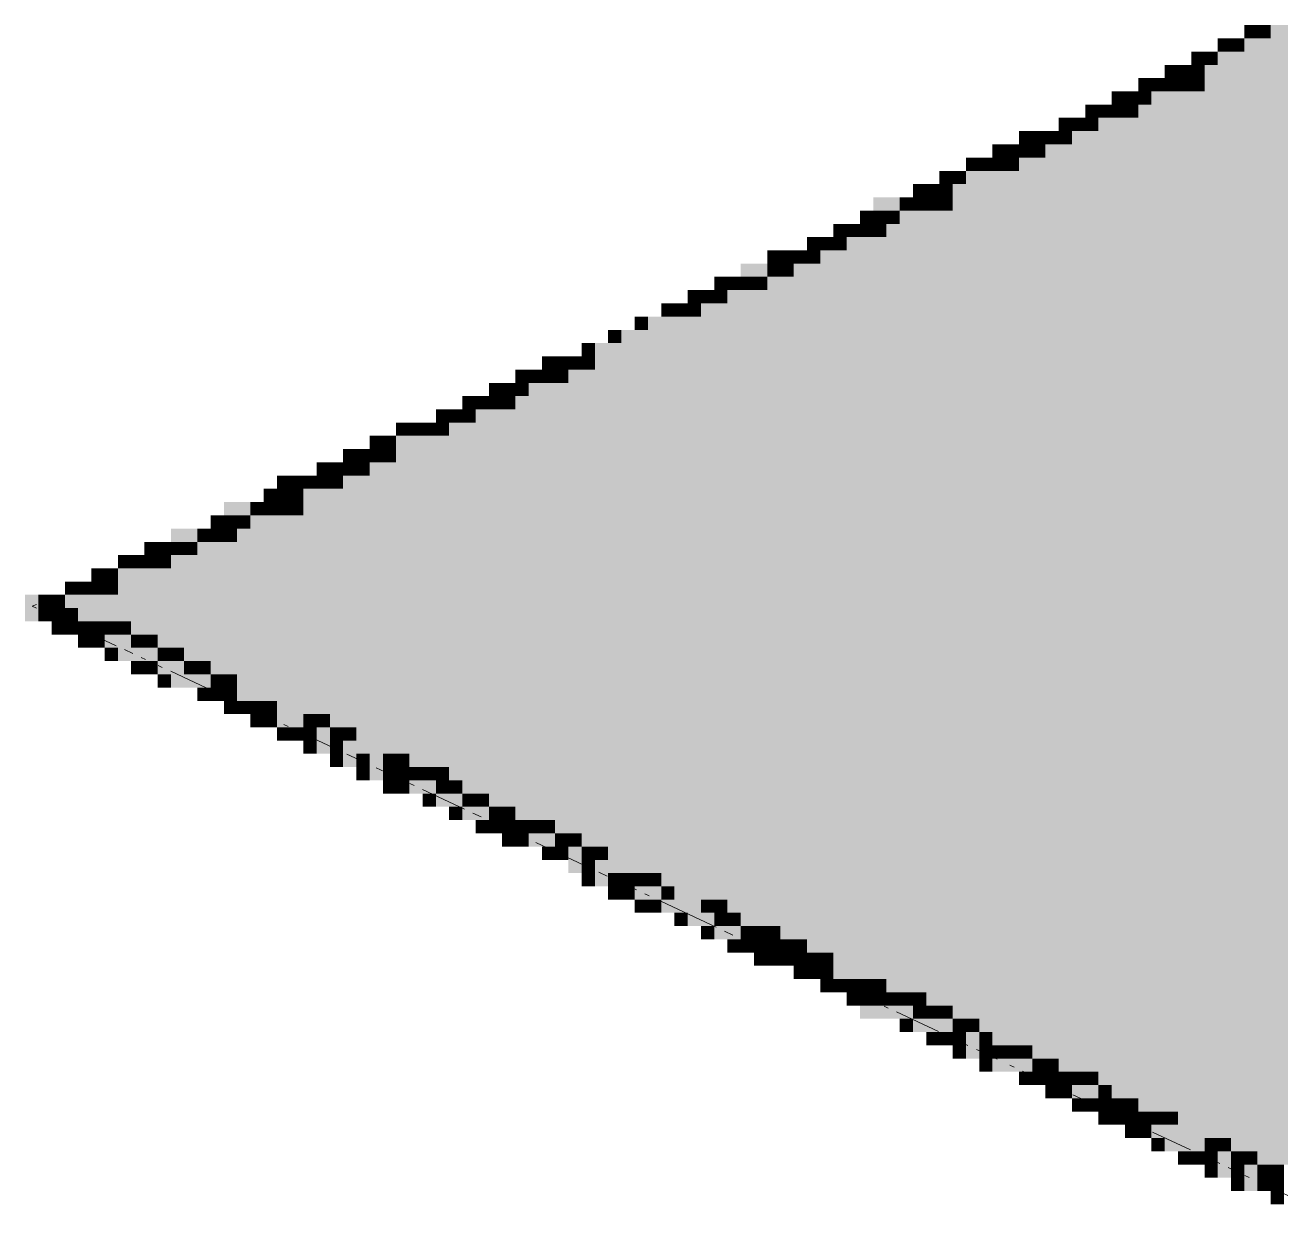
# Paper-space layout '03 3D Building and Roof' of a CAD drawing. Header units: millimetres. Extents: x 5 to 415, y 5 to 292.
# Drawn here: x 84.02 to 99.81, y 195.44 to 210.33 of the extents above; entities that cross this region are included whole.
import ezdxf

# ---------------------------------------------------------------- set-up
doc = ezdxf.new("R2010")
doc.units = ezdxf.units.MM
doc.layers.add('EXISTING', color=7, linetype='Continuous')
doc.layers.add('IMAGES', color=7, linetype='Continuous')

# ---------------------------------------------------------------- blocks, each defined once
blk = doc.blocks.new('SHEET_03')
at = {"layer": 'EXISTING', "color": 250, "lineweight": 9}
for p, q in [((84.159, 203.047), (84.106, 203.022)), ((84.106, 203.022), (84.159, 202.998)), ((84.265, 202.948), (84.317, 202.923)), ((84.476, 202.849), (85.162, 202.527)), ((85.267, 202.477), (85.373, 202.428)), ((85.478, 202.378), (85.531, 202.354)), ((85.689, 202.279), (85.742, 202.254)), ((85.848, 202.205), (86.375, 201.957)), ((86.481, 201.908), (86.745, 201.784)), ((86.85, 201.734), (86.956, 201.685)), ((87.061, 201.635), (87.114, 201.61)), ((87.272, 201.536), (87.325, 201.511)), ((87.431, 201.462), (87.958, 201.214)), ((88.064, 201.164), (88.328, 201.041)), ((88.433, 200.991), (88.539, 200.942)), ((88.644, 200.892), (88.697, 200.867)), ((88.855, 200.793), (88.908, 200.768)), ((89.014, 200.719), (89.541, 200.471)), ((89.647, 200.421), (89.752, 200.372)), ((89.858, 200.322), (89.911, 200.297)), ((90.016, 200.248), (90.122, 200.198)), ((90.227, 200.149), (90.28, 200.124)), ((90.438, 200.05), (91.124, 199.728)), ((91.23, 199.678), (91.335, 199.629)), ((91.441, 199.579), (91.494, 199.554)), ((91.599, 199.505), (91.705, 199.455)), ((91.81, 199.406), (91.863, 199.381)), ((92.021, 199.307), (92.707, 198.985)), ((92.813, 198.935), (92.918, 198.885)), ((93.024, 198.836), (93.076, 198.811)), ((93.182, 198.762), (93.288, 198.712)), ((93.393, 198.663), (93.446, 198.638)), ((93.604, 198.563), (93.921, 198.415)), ((94.026, 198.365), (94.29, 198.241)), ((94.396, 198.192), (94.501, 198.142)), ((94.607, 198.093), (94.659, 198.068)), ((94.818, 197.994), (94.871, 197.969)), ((94.976, 197.919), (95.504, 197.672)), ((95.609, 197.622), (95.873, 197.498)), ((95.979, 197.449), (96.084, 197.399)), ((96.19, 197.35), (96.242, 197.325)), ((96.401, 197.251), (96.454, 197.226)), ((96.559, 197.176), (97.087, 196.928)), ((97.192, 196.879), (97.456, 196.755)), ((97.562, 196.706), (97.667, 196.656)), ((97.773, 196.606), (97.825, 196.582)), ((97.984, 196.507), (98.036, 196.483)), ((98.195, 196.408), (98.67, 196.185)), ((98.775, 196.136), (98.881, 196.086)), ((98.986, 196.037), (99.039, 196.012)), ((99.145, 195.962), (99.25, 195.913)), ((99.356, 195.863), (99.408, 195.839)), ((99.567, 195.764), (100.253, 195.442))]:
    blk.add_line(p, q, dxfattribs=at)
at = {"layer": 'IMAGES', "color": 7}
for points in [[(99.348, 210.167), (99.514, 210.167), (99.348, 210.333), (99.514, 210.333)], [(99.514, 210.167), (99.681, 210.167), (99.514, 210.333), (99.681, 210.333)], [(99.681, 210.167), (100.014, 210.167), (99.681, 210.333), (100.014, 210.333)], [(99.014, 210), (99.181, 210), (99.014, 210.167), (99.181, 210.167)], [(99.181, 210), (99.348, 210), (99.181, 210.167), (99.348, 210.167)], [(99.348, 210), (99.681, 210), (99.348, 210.167), (99.681, 210.167)], [(99.681, 210), (125.176, 210), (99.681, 210.167), (125.176, 210.167)], [(98.681, 209.833), (98.848, 209.833), (98.681, 210), (98.848, 210)], [(98.848, 209.833), (99.014, 209.833), (98.848, 210), (99.014, 210)], [(99.014, 209.833), (99.348, 209.833), (99.014, 210), (99.348, 210)], [(99.348, 209.833), (125.509, 209.833), (99.348, 210), (125.509, 210)], [(98.348, 209.667), (98.514, 209.667), (98.348, 209.833), (98.514, 209.833)], [(98.514, 209.667), (98.681, 209.667), (98.514, 209.833), (98.681, 209.833)], [(98.681, 209.667), (98.848, 209.667), (98.681, 209.833), (98.848, 209.833)], [(98.848, 209.667), (125.843, 209.667), (98.848, 209.833), (125.843, 209.833)], [(98.014, 209.5), (98.181, 209.5), (98.014, 209.667), (98.181, 209.667)], [(98.181, 209.5), (98.348, 209.5), (98.181, 209.667), (98.348, 209.667)], [(98.348, 209.5), (98.514, 209.5), (98.348, 209.667), (98.514, 209.667)], [(98.514, 209.5), (98.681, 209.5), (98.514, 209.667), (98.681, 209.667)], [(98.681, 209.5), (98.848, 209.5), (98.681, 209.667), (98.848, 209.667)], [(98.848, 209.5), (126.176, 209.5), (98.848, 209.667), (126.176, 209.667)], [(97.681, 209.333), (97.848, 209.333), (97.681, 209.5), (97.848, 209.5)], [(97.848, 209.333), (98.014, 209.333), (97.848, 209.5), (98.014, 209.5)], [(98.014, 209.333), (98.181, 209.333), (98.014, 209.5), (98.181, 209.5)], [(98.181, 209.333), (126.509, 209.333), (98.181, 209.5), (126.509, 209.5)], [(97.348, 209.167), (97.515, 209.167), (97.348, 209.333), (97.515, 209.333)], [(97.515, 209.167), (97.681, 209.167), (97.515, 209.333), (97.681, 209.333)], [(97.681, 209.167), (97.848, 209.167), (97.681, 209.333), (97.848, 209.333)], [(97.848, 209.167), (98.014, 209.167), (97.848, 209.333), (98.014, 209.333)], [(98.014, 209.167), (126.842, 209.167), (98.014, 209.333), (126.842, 209.333)], [(97.015, 209), (97.181, 209), (97.015, 209.167), (97.181, 209.167)], [(97.181, 209), (97.348, 209), (97.181, 209.167), (97.348, 209.167)], [(97.348, 209), (97.515, 209), (97.348, 209.167), (97.515, 209.167)], [(97.515, 209), (127.176, 209), (97.515, 209.167), (127.176, 209.167)], [(96.515, 208.833), (96.681, 208.833), (96.515, 209), (96.681, 209)], [(96.681, 208.833), (96.848, 208.833), (96.681, 209), (96.848, 209)], [(96.848, 208.833), (97.015, 208.833), (96.848, 209), (97.015, 209)], [(97.015, 208.833), (97.181, 208.833), (97.015, 209), (97.181, 209)], [(97.181, 208.833), (127.676, 208.833), (97.181, 209), (127.676, 209)], [(96.181, 208.667), (96.348, 208.667), (96.181, 208.833), (96.348, 208.833)], [(96.348, 208.667), (96.515, 208.667), (96.348, 208.833), (96.515, 208.833)], [(96.515, 208.667), (96.681, 208.667), (96.515, 208.833), (96.681, 208.833)], [(96.681, 208.667), (96.848, 208.667), (96.681, 208.833), (96.848, 208.833)], [(96.848, 208.667), (128.009, 208.667), (96.848, 208.833), (128.009, 208.833)], [(95.848, 208.5), (96.015, 208.5), (95.848, 208.667), (96.015, 208.667)], [(96.015, 208.5), (96.181, 208.5), (96.015, 208.667), (96.181, 208.667)], [(96.181, 208.5), (96.348, 208.5), (96.181, 208.667), (96.348, 208.667)], [(96.348, 208.5), (96.515, 208.5), (96.348, 208.667), (96.515, 208.667)], [(96.515, 208.5), (128.342, 208.5), (96.515, 208.667), (128.342, 208.667)], [(95.515, 208.333), (95.682, 208.333), (95.515, 208.5), (95.682, 208.5)], [(95.682, 208.333), (95.848, 208.333), (95.682, 208.5), (95.848, 208.5)], [(95.848, 208.333), (96.181, 208.333), (95.848, 208.5), (96.181, 208.5)], [(96.181, 208.333), (128.675, 208.333), (96.181, 208.5), (128.675, 208.5)], [(95.182, 208.167), (95.348, 208.167), (95.182, 208.333), (95.348, 208.333)], [(95.348, 208.167), (95.515, 208.167), (95.348, 208.333), (95.515, 208.333)], [(95.515, 208.167), (95.682, 208.167), (95.515, 208.333), (95.682, 208.333)], [(95.682, 208.167), (129.009, 208.167), (95.682, 208.333), (129.009, 208.333)], [(94.682, 208), (95.015, 208), (94.682, 208.167), (95.015, 208.167)], [(95.015, 208), (95.182, 208), (95.015, 208.167), (95.182, 208.167)], [(95.182, 208), (95.348, 208), (95.182, 208.167), (95.348, 208.167)], [(95.348, 208), (95.515, 208), (95.348, 208.167), (95.515, 208.167)], [(95.515, 208), (95.682, 208), (95.515, 208.167), (95.682, 208.167)], [(95.682, 208), (129.342, 208), (95.682, 208.167), (129.342, 208.167)], [(94.515, 207.833), (94.682, 207.833), (94.515, 208), (94.682, 208)], [(94.682, 207.833), (94.848, 207.833), (94.682, 208), (94.848, 208)], [(94.848, 207.833), (95.015, 207.833), (94.848, 208), (95.015, 208)], [(95.015, 207.833), (129.675, 207.833), (95.015, 208), (129.675, 208)], [(94.182, 207.667), (94.348, 207.667), (94.182, 207.833), (94.348, 207.833)], [(94.348, 207.667), (94.515, 207.667), (94.348, 207.833), (94.515, 207.833)], [(94.515, 207.667), (94.682, 207.667), (94.515, 207.833), (94.682, 207.833)], [(94.682, 207.667), (94.848, 207.667), (94.682, 207.833), (94.848, 207.833)], [(94.848, 207.667), (130.342, 207.667), (94.848, 207.833), (130.342, 207.833)], [(93.849, 207.5), (94.015, 207.5), (93.849, 207.667), (94.015, 207.667)], [(94.015, 207.5), (94.182, 207.5), (94.015, 207.667), (94.182, 207.667)], [(94.182, 207.5), (94.348, 207.5), (94.182, 207.667), (94.348, 207.667)], [(94.348, 207.5), (130.508, 207.5), (94.348, 207.667), (130.508, 207.667)], [(93.349, 207.333), (93.515, 207.333), (93.349, 207.5), (93.515, 207.5)], [(93.515, 207.333), (93.682, 207.333), (93.515, 207.5), (93.682, 207.5)], [(93.682, 207.333), (93.849, 207.333), (93.682, 207.5), (93.849, 207.5)], [(93.849, 207.333), (94.015, 207.333), (93.849, 207.5), (94.015, 207.5)], [(94.015, 207.333), (130.842, 207.333), (94.015, 207.5), (130.842, 207.5)], [(93.015, 207.167), (93.349, 207.167), (93.015, 207.333), (93.349, 207.333)], [(93.349, 207.167), (93.515, 207.167), (93.349, 207.333), (93.515, 207.333)], [(93.515, 207.167), (93.682, 207.167), (93.515, 207.333), (93.682, 207.333)], [(93.682, 207.167), (131.175, 207.167), (93.682, 207.333), (131.175, 207.333)], [(92.682, 207), (92.849, 207), (92.682, 207.167), (92.849, 207.167)], [(92.849, 207), (93.015, 207), (92.849, 207.167), (93.015, 207.167)], [(93.015, 207), (93.182, 207), (93.015, 207.167), (93.182, 207.167)], [(93.182, 207), (93.349, 207), (93.182, 207.167), (93.349, 207.167)], [(93.349, 207), (131.508, 207), (93.349, 207.167), (131.508, 207.167)], [(92.349, 206.833), (92.515, 206.833), (92.349, 207), (92.515, 207)], [(92.515, 206.833), (92.682, 206.833), (92.515, 207), (92.682, 207)], [(92.682, 206.833), (92.849, 206.833), (92.682, 207), (92.849, 207)], [(92.849, 206.833), (131.841, 206.833), (92.849, 207), (131.841, 207)], [(92.016, 206.667), (92.182, 206.667), (92.016, 206.833), (92.182, 206.833)], [(92.182, 206.667), (92.349, 206.667), (92.182, 206.833), (92.349, 206.833)], [(92.349, 206.667), (92.515, 206.667), (92.349, 206.833), (92.515, 206.833)], [(92.515, 206.667), (132.341, 206.667), (92.515, 206.833), (132.341, 206.833)], [(91.682, 206.5), (91.849, 206.5), (91.682, 206.667), (91.849, 206.667)], [(91.849, 206.5), (92.349, 206.5), (91.849, 206.667), (92.349, 206.667)], [(92.349, 206.5), (132.508, 206.5), (92.349, 206.667), (132.508, 206.667)], [(91.349, 206.333), (91.516, 206.333), (91.349, 206.5), (91.516, 206.5)], [(91.516, 206.333), (91.849, 206.333), (91.516, 206.5), (91.849, 206.5)], [(91.849, 206.333), (132.841, 206.333), (91.849, 206.5), (132.841, 206.5)], [(91.016, 206.167), (91.182, 206.167), (91.016, 206.333), (91.182, 206.333)], [(91.182, 206.167), (91.516, 206.167), (91.182, 206.333), (91.516, 206.333)], [(91.516, 206.167), (133.341, 206.167), (91.516, 206.333), (133.341, 206.333)], [(90.516, 206), (90.682, 206), (90.516, 206.167), (90.682, 206.167)], [(90.682, 206), (90.849, 206), (90.682, 206.167), (90.849, 206.167)], [(90.849, 206), (91.016, 206), (90.849, 206.167), (91.016, 206.167)], [(91.016, 206), (91.182, 206), (91.016, 206.167), (91.182, 206.167)], [(91.182, 206), (133.674, 206), (91.182, 206.167), (133.674, 206.167)], [(90.183, 205.833), (90.349, 205.833), (90.183, 206), (90.349, 206)], [(90.349, 205.833), (90.516, 205.833), (90.349, 206), (90.516, 206)], [(90.516, 205.833), (90.682, 205.833), (90.516, 206), (90.682, 206)], [(90.682, 205.833), (90.849, 205.833), (90.682, 206), (90.849, 206)], [(90.849, 205.833), (134.008, 205.833), (90.849, 206), (134.008, 206)], [(89.849, 205.667), (90.016, 205.667), (89.849, 205.833), (90.016, 205.833)], [(90.016, 205.667), (90.183, 205.667), (90.016, 205.833), (90.183, 205.833)], [(90.183, 205.667), (90.349, 205.667), (90.183, 205.833), (90.349, 205.833)], [(90.349, 205.667), (134.341, 205.667), (90.349, 205.833), (134.341, 205.833)], [(89.516, 205.5), (89.683, 205.5), (89.516, 205.667), (89.683, 205.667)], [(89.683, 205.5), (89.849, 205.5), (89.683, 205.667), (89.849, 205.667)], [(89.849, 205.5), (90.016, 205.5), (89.849, 205.667), (90.016, 205.667)], [(90.016, 205.5), (90.183, 205.5), (90.016, 205.667), (90.183, 205.667)], [(90.183, 205.5), (134.674, 205.5), (90.183, 205.667), (134.674, 205.667)], [(89.183, 205.333), (89.349, 205.333), (89.183, 205.5), (89.349, 205.5)], [(89.349, 205.333), (89.516, 205.333), (89.349, 205.5), (89.516, 205.5)], [(89.516, 205.333), (89.683, 205.333), (89.516, 205.5), (89.683, 205.5)], [(89.683, 205.333), (135.174, 205.333), (89.683, 205.5), (135.174, 205.5)], [(88.683, 205.167), (88.849, 205.167), (88.683, 205.333), (88.849, 205.333)], [(88.849, 205.167), (89.016, 205.167), (88.849, 205.333), (89.016, 205.333)], [(89.016, 205.167), (89.183, 205.167), (89.016, 205.333), (89.183, 205.333)], [(89.183, 205.167), (89.349, 205.167), (89.183, 205.333), (89.349, 205.333)], [(89.349, 205.167), (135.507, 205.167), (89.349, 205.333), (135.507, 205.333)], [(88.35, 205), (88.516, 205), (88.35, 205.167), (88.516, 205.167)], [(88.516, 205), (88.683, 205), (88.516, 205.167), (88.683, 205.167)], [(88.683, 205), (89.016, 205), (88.683, 205.167), (89.016, 205.167)], [(89.016, 205), (135.674, 205), (89.016, 205.167), (135.674, 205.167)], [(88.016, 204.833), (88.183, 204.833), (88.016, 205), (88.183, 205)], [(88.183, 204.833), (88.35, 204.833), (88.183, 205), (88.35, 205)], [(88.35, 204.833), (88.516, 204.833), (88.35, 205), (88.516, 205)], [(88.516, 204.833), (88.683, 204.833), (88.516, 205), (88.683, 205)], [(88.683, 204.833), (136.007, 204.833), (88.683, 205), (136.007, 205)], [(87.683, 204.667), (87.85, 204.667), (87.683, 204.833), (87.85, 204.833)], [(87.85, 204.667), (88.016, 204.667), (87.85, 204.833), (88.016, 204.833)], [(88.016, 204.667), (88.183, 204.667), (88.016, 204.833), (88.183, 204.833)], [(88.183, 204.667), (88.35, 204.667), (88.183, 204.833), (88.35, 204.833)], [(88.35, 204.667), (136.507, 204.667), (88.35, 204.833), (136.507, 204.833)], [(87.183, 204.5), (87.35, 204.5), (87.183, 204.667), (87.35, 204.667)], [(87.35, 204.5), (87.516, 204.5), (87.35, 204.667), (87.516, 204.667)], [(87.516, 204.5), (87.683, 204.5), (87.516, 204.667), (87.683, 204.667)], [(87.683, 204.5), (87.85, 204.5), (87.683, 204.667), (87.85, 204.667)], [(87.85, 204.5), (88.016, 204.5), (87.85, 204.667), (88.016, 204.667)], [(88.016, 204.5), (136.841, 204.5), (88.016, 204.667), (136.841, 204.667)], [(87.017, 204.333), (87.183, 204.333), (87.017, 204.5), (87.183, 204.5)], [(87.183, 204.333), (87.35, 204.333), (87.183, 204.5), (87.35, 204.5)], [(87.35, 204.333), (87.516, 204.333), (87.35, 204.5), (87.516, 204.5)], [(87.516, 204.333), (137.174, 204.333), (87.516, 204.5), (137.174, 204.5)], [(86.517, 204.167), (86.85, 204.167), (86.517, 204.333), (86.85, 204.333)], [(86.85, 204.167), (87.017, 204.167), (86.85, 204.333), (87.017, 204.333)], [(87.017, 204.167), (87.183, 204.167), (87.017, 204.333), (87.183, 204.333)], [(87.183, 204.167), (87.35, 204.167), (87.183, 204.333), (87.35, 204.333)], [(87.35, 204.167), (87.516, 204.167), (87.35, 204.333), (87.516, 204.333)], [(87.516, 204.167), (137.507, 204.167), (87.516, 204.333), (137.507, 204.333)], [(86.35, 204), (86.517, 204), (86.35, 204.167), (86.517, 204.167)], [(86.517, 204), (86.683, 204), (86.517, 204.167), (86.683, 204.167)], [(86.683, 204), (86.85, 204), (86.683, 204.167), (86.85, 204.167)], [(86.85, 204), (137.84, 204), (86.85, 204.167), (137.84, 204.167)], [(85.85, 203.833), (86.183, 203.833), (85.85, 204), (86.183, 204)], [(86.183, 203.833), (86.35, 203.833), (86.183, 204), (86.35, 204)], [(86.35, 203.833), (86.517, 203.833), (86.35, 204), (86.517, 204)], [(86.517, 203.833), (86.683, 203.833), (86.517, 204), (86.683, 204)], [(86.683, 203.833), (138.34, 203.833), (86.683, 204), (138.34, 204)], [(85.517, 203.667), (85.683, 203.667), (85.517, 203.833), (85.683, 203.833)], [(85.683, 203.667), (85.85, 203.667), (85.683, 203.833), (85.85, 203.833)], [(85.85, 203.667), (86.017, 203.667), (85.85, 203.833), (86.017, 203.833)], [(86.017, 203.667), (86.183, 203.667), (86.017, 203.833), (86.183, 203.833)], [(86.183, 203.667), (138.674, 203.667), (86.183, 203.833), (138.674, 203.833)], [(85.184, 203.5), (85.35, 203.5), (85.184, 203.667), (85.35, 203.667)], [(85.35, 203.5), (85.517, 203.5), (85.35, 203.667), (85.517, 203.667)], [(85.517, 203.5), (85.683, 203.5), (85.517, 203.667), (85.683, 203.667)], [(85.683, 203.5), (85.85, 203.5), (85.683, 203.667), (85.85, 203.667)], [(85.85, 203.5), (139.007, 203.5), (85.85, 203.667), (139.007, 203.667)], [(84.85, 203.333), (85.017, 203.333), (84.85, 203.5), (85.017, 203.5)], [(85.017, 203.333), (85.184, 203.333), (85.017, 203.5), (85.184, 203.5)], [(85.184, 203.333), (85.517, 203.333), (85.184, 203.5), (85.517, 203.5)], [(85.517, 203.333), (139.507, 203.333), (85.517, 203.5), (139.507, 203.5)], [(84.517, 203.167), (84.684, 203.167), (84.517, 203.333), (84.684, 203.333)], [(84.684, 203.167), (84.85, 203.167), (84.684, 203.333), (84.85, 203.333)], [(84.85, 203.167), (85.017, 203.167), (84.85, 203.333), (85.017, 203.333)], [(85.017, 203.167), (85.184, 203.167), (85.017, 203.333), (85.184, 203.333)], [(85.184, 203.167), (139.673, 203.167), (85.184, 203.333), (139.673, 203.333)], [(84.017, 202.833), (84.184, 202.833), (84.017, 203.167), (84.184, 203.167)], [(84.184, 203), (84.35, 203), (84.184, 203.167), (84.35, 203.167)], [(84.35, 203), (84.517, 203), (84.35, 203.167), (84.517, 203.167)], [(84.517, 203), (84.85, 203), (84.517, 203.167), (84.85, 203.167)], [(84.85, 203), (140.007, 203), (84.85, 203.167), (140.007, 203.167)], [(84.184, 202.833), (84.35, 202.833), (84.184, 203), (84.35, 203)], [(84.35, 202.833), (84.517, 202.833), (84.35, 203), (84.517, 203)], [(84.517, 202.833), (84.684, 202.833), (84.517, 203), (84.684, 203)], [(84.684, 202.833), (85.017, 202.833), (84.684, 203), (85.017, 203)], [(85.017, 202.833), (140.34, 202.833), (85.017, 203), (140.34, 203)], [(84.35, 202.667), (84.517, 202.667), (84.35, 202.833), (84.517, 202.833)], [(84.517, 202.667), (84.684, 202.667), (84.517, 202.833), (84.684, 202.833)], [(84.684, 202.667), (84.85, 202.667), (84.684, 202.833), (84.85, 202.833)], [(84.85, 202.667), (85.017, 202.667), (84.85, 202.833), (85.017, 202.833)], [(85.017, 202.667), (85.184, 202.667), (85.017, 202.833), (85.184, 202.833)], [(85.184, 202.667), (85.35, 202.667), (85.184, 202.833), (85.35, 202.833)], [(85.35, 202.667), (140.673, 202.667), (85.35, 202.833), (140.673, 202.833)], [(84.684, 202.5), (84.85, 202.5), (84.684, 202.667), (84.85, 202.667)], [(84.85, 202.5), (85.017, 202.5), (84.85, 202.667), (85.017, 202.667)], [(85.017, 202.5), (85.35, 202.5), (85.017, 202.667), (85.35, 202.667)], [(85.35, 202.5), (85.517, 202.5), (85.35, 202.667), (85.517, 202.667)], [(85.517, 202.5), (85.683, 202.5), (85.517, 202.667), (85.683, 202.667)], [(85.683, 202.5), (141.006, 202.5), (85.683, 202.667), (141.006, 202.667)], [(85.017, 202.333), (85.184, 202.333), (85.017, 202.5), (85.184, 202.5)], [(85.184, 202.333), (85.683, 202.333), (85.184, 202.5), (85.683, 202.5)], [(85.683, 202.333), (85.85, 202.333), (85.683, 202.5), (85.85, 202.5)], [(85.85, 202.333), (86.017, 202.333), (85.85, 202.5), (86.017, 202.5)], [(86.017, 202.333), (141.506, 202.333), (86.017, 202.5), (141.506, 202.5)], [(85.35, 202.167), (85.517, 202.167), (85.35, 202.333), (85.517, 202.333)], [(85.517, 202.167), (85.683, 202.167), (85.517, 202.333), (85.683, 202.333)], [(85.683, 202.167), (86.017, 202.167), (85.683, 202.333), (86.017, 202.333)], [(86.017, 202.167), (86.183, 202.167), (86.017, 202.333), (86.183, 202.333)], [(86.183, 202.167), (86.35, 202.167), (86.183, 202.333), (86.35, 202.333)], [(86.35, 202.167), (141.84, 202.167), (86.35, 202.333), (141.84, 202.333)], [(85.683, 202), (85.85, 202), (85.683, 202.167), (85.85, 202.167)], [(85.85, 202), (86.35, 202), (85.85, 202.167), (86.35, 202.167)], [(86.35, 202), (86.517, 202), (86.35, 202.167), (86.517, 202.167)], [(86.517, 202), (86.683, 202), (86.517, 202.167), (86.683, 202.167)], [(86.683, 202), (142.173, 202), (86.683, 202.167), (142.173, 202.167)], [(86.183, 201.833), (86.35, 201.833), (86.183, 202), (86.35, 202)], [(86.35, 201.833), (86.517, 201.833), (86.35, 202), (86.517, 202)], [(86.517, 201.833), (86.683, 201.833), (86.517, 202), (86.683, 202)], [(86.683, 201.833), (87.017, 201.833), (86.683, 202), (87.017, 202)], [(87.017, 201.833), (142.506, 201.833), (87.017, 202), (142.506, 202)], [(86.517, 201.667), (86.683, 201.667), (86.517, 201.833), (86.683, 201.833)], [(86.683, 201.667), (86.85, 201.667), (86.683, 201.833), (86.85, 201.833)], [(86.85, 201.667), (87.017, 201.667), (86.85, 201.833), (87.017, 201.833)], [(87.017, 201.667), (87.183, 201.667), (87.017, 201.833), (87.183, 201.833)], [(87.183, 201.667), (87.516, 201.667), (87.183, 201.833), (87.516, 201.833)], [(87.516, 201.667), (142.839, 201.667), (87.516, 201.833), (142.839, 201.833)], [(86.85, 201.5), (87.017, 201.5), (86.85, 201.667), (87.017, 201.667)], [(87.017, 201.5), (87.183, 201.5), (87.017, 201.667), (87.183, 201.667)], [(87.183, 201.5), (87.516, 201.5), (87.183, 201.667), (87.516, 201.667)], [(87.516, 201.5), (87.683, 201.5), (87.516, 201.667), (87.683, 201.667)], [(87.683, 201.5), (87.85, 201.5), (87.683, 201.667), (87.85, 201.667)], [(87.85, 201.5), (143.173, 201.5), (87.85, 201.667), (143.173, 201.667)], [(87.183, 201.333), (87.35, 201.333), (87.183, 201.5), (87.35, 201.5)], [(87.35, 201.333), (87.516, 201.333), (87.35, 201.5), (87.516, 201.5)], [(87.516, 201.333), (87.683, 201.333), (87.516, 201.5), (87.683, 201.5)], [(87.683, 201.167), (87.85, 201.167), (87.683, 201.5), (87.85, 201.5)], [(87.85, 201.333), (88.016, 201.333), (87.85, 201.5), (88.016, 201.5)], [(88.016, 201.333), (88.183, 201.333), (88.016, 201.5), (88.183, 201.5)], [(88.183, 201.333), (143.506, 201.333), (88.183, 201.5), (143.506, 201.5)], [(87.516, 201.167), (87.683, 201.167), (87.516, 201.333), (87.683, 201.333)], [(87.85, 201.167), (88.016, 201.167), (87.85, 201.333), (88.016, 201.333)], [(88.016, 201), (88.183, 201), (88.016, 201.333), (88.183, 201.333)], [(88.183, 201.167), (88.516, 201.167), (88.183, 201.333), (88.516, 201.333)], [(88.516, 201.167), (144.006, 201.167), (88.516, 201.333), (144.006, 201.333)], [(87.85, 201), (88.016, 201), (87.85, 201.167), (88.016, 201.167)], [(88.183, 201), (88.35, 201), (88.183, 201.167), (88.35, 201.167)], [(88.35, 200.833), (88.516, 200.833), (88.35, 201.167), (88.516, 201.167)], [(88.516, 201), (88.683, 201), (88.516, 201.167), (88.683, 201.167)], [(88.683, 201), (88.849, 201), (88.683, 201.167), (88.849, 201.167)], [(88.849, 201), (144.339, 201), (88.849, 201.167), (144.339, 201.167)], [(88.183, 200.833), (88.35, 200.833), (88.183, 201), (88.35, 201)], [(88.516, 200.833), (88.683, 200.833), (88.516, 201), (88.683, 201)], [(88.683, 200.833), (88.849, 200.833), (88.683, 201), (88.849, 201)], [(88.849, 200.833), (89.016, 200.833), (88.849, 201), (89.016, 201)], [(89.016, 200.833), (89.183, 200.833), (89.016, 201), (89.183, 201)], [(89.183, 200.833), (89.349, 200.833), (89.183, 201), (89.349, 201)], [(89.349, 200.833), (144.672, 200.833), (89.349, 201), (144.672, 201)], [(88.516, 200.667), (88.683, 200.667), (88.516, 200.833), (88.683, 200.833)], [(88.683, 200.667), (88.849, 200.667), (88.683, 200.833), (88.849, 200.833)], [(88.849, 200.667), (89.183, 200.667), (88.849, 200.833), (89.183, 200.833)], [(89.183, 200.667), (89.349, 200.667), (89.183, 200.833), (89.349, 200.833)], [(89.349, 200.667), (89.516, 200.667), (89.349, 200.833), (89.516, 200.833)], [(89.516, 200.667), (145.006, 200.667), (89.516, 200.833), (145.006, 200.833)], [(89.016, 200.5), (89.183, 200.5), (89.016, 200.667), (89.183, 200.667)], [(89.183, 200.5), (89.516, 200.5), (89.183, 200.667), (89.516, 200.667)], [(89.516, 200.5), (89.683, 200.5), (89.516, 200.667), (89.683, 200.667)], [(89.683, 200.5), (89.849, 200.5), (89.683, 200.667), (89.849, 200.667)], [(89.849, 200.5), (145.339, 200.5), (89.849, 200.667), (145.339, 200.667)], [(89.349, 200.333), (89.516, 200.333), (89.349, 200.5), (89.516, 200.5)], [(89.516, 200.333), (89.849, 200.333), (89.516, 200.5), (89.849, 200.5)], [(89.849, 200.333), (90.016, 200.333), (89.849, 200.5), (90.016, 200.5)], [(90.016, 200.333), (90.183, 200.333), (90.016, 200.5), (90.183, 200.5)], [(90.183, 200.333), (145.839, 200.333), (90.183, 200.5), (145.839, 200.5)], [(89.683, 200.167), (89.849, 200.167), (89.683, 200.333), (89.849, 200.333)], [(89.849, 200.167), (90.016, 200.167), (89.849, 200.333), (90.016, 200.333)], [(90.016, 200.167), (90.183, 200.167), (90.016, 200.333), (90.183, 200.333)], [(90.183, 200.167), (90.349, 200.167), (90.183, 200.333), (90.349, 200.333)], [(90.349, 200.167), (90.516, 200.167), (90.349, 200.333), (90.516, 200.333)], [(90.516, 200.167), (90.682, 200.167), (90.516, 200.333), (90.682, 200.333)], [(90.682, 200.167), (146.006, 200.167), (90.682, 200.333), (146.006, 200.333)], [(90.016, 200), (90.183, 200), (90.016, 200.167), (90.183, 200.167)], [(90.183, 200), (90.349, 200), (90.183, 200.167), (90.349, 200.167)], [(90.349, 200), (90.682, 200), (90.349, 200.167), (90.682, 200.167)], [(90.682, 200), (90.849, 200), (90.682, 200.167), (90.849, 200.167)], [(90.849, 200), (91.016, 200), (90.849, 200.167), (91.016, 200.167)], [(91.016, 200), (146.339, 200), (91.016, 200.167), (146.339, 200.167)], [(90.516, 199.833), (90.682, 199.833), (90.516, 200), (90.682, 200)], [(90.682, 199.833), (90.849, 199.833), (90.682, 200), (90.849, 200)], [(90.849, 199.667), (91.016, 199.667), (90.849, 200), (91.016, 200)], [(91.016, 199.833), (91.182, 199.833), (91.016, 200), (91.182, 200)], [(91.182, 199.833), (91.349, 199.833), (91.182, 200), (91.349, 200)], [(91.349, 199.833), (146.839, 199.833), (91.349, 200), (146.839, 200)], [(91.016, 199.667), (91.182, 199.667), (91.016, 199.833), (91.182, 199.833)], [(91.182, 199.5), (91.349, 199.5), (91.182, 199.833), (91.349, 199.833)], [(91.349, 199.667), (91.682, 199.667), (91.349, 199.833), (91.682, 199.833)], [(91.682, 199.667), (147.172, 199.667), (91.682, 199.833), (147.172, 199.833)], [(91.016, 199.5), (91.182, 199.5), (91.016, 199.667), (91.182, 199.667)], [(91.349, 199.5), (91.516, 199.5), (91.349, 199.667), (91.516, 199.667)], [(91.516, 199.5), (91.682, 199.5), (91.516, 199.667), (91.682, 199.667)], [(91.682, 199.5), (91.849, 199.5), (91.682, 199.667), (91.849, 199.667)], [(91.849, 199.5), (92.016, 199.5), (91.849, 199.667), (92.016, 199.667)], [(92.016, 199.5), (147.505, 199.5), (92.016, 199.667), (147.505, 199.667)], [(91.349, 199.333), (91.516, 199.333), (91.349, 199.5), (91.516, 199.5)], [(91.516, 199.333), (91.682, 199.333), (91.516, 199.5), (91.682, 199.5)], [(91.682, 199.333), (92.016, 199.333), (91.682, 199.5), (92.016, 199.5)], [(92.016, 199.333), (92.182, 199.333), (92.016, 199.5), (92.182, 199.5)], [(92.182, 199.333), (92.515, 199.333), (92.182, 199.5), (92.515, 199.5)], [(92.515, 199.333), (147.838, 199.333), (92.515, 199.5), (147.838, 199.5)], [(91.682, 199.167), (91.849, 199.167), (91.682, 199.333), (91.849, 199.333)], [(91.849, 199.167), (92.016, 199.167), (91.849, 199.333), (92.016, 199.333)], [(92.016, 199.167), (92.515, 199.167), (92.016, 199.333), (92.515, 199.333)], [(92.515, 199.167), (92.682, 199.167), (92.515, 199.333), (92.682, 199.333)], [(92.682, 199.167), (92.849, 199.167), (92.682, 199.333), (92.849, 199.333)], [(92.849, 199.167), (148.172, 199.167), (92.849, 199.333), (148.172, 199.333)], [(92.182, 199), (92.349, 199), (92.182, 199.167), (92.349, 199.167)], [(92.349, 199), (92.682, 199), (92.349, 199.167), (92.682, 199.167)], [(92.682, 199), (92.849, 199), (92.682, 199.167), (92.849, 199.167)], [(92.849, 199), (93.015, 199), (92.849, 199.167), (93.015, 199.167)], [(93.015, 199), (148.505, 199), (93.015, 199.167), (148.505, 199.167)], [(92.515, 198.833), (92.682, 198.833), (92.515, 199), (92.682, 199)], [(92.682, 198.833), (93.015, 198.833), (92.682, 199), (93.015, 199)], [(93.015, 198.833), (93.182, 198.833), (93.015, 199), (93.182, 199)], [(93.182, 198.833), (93.349, 198.833), (93.182, 199), (93.349, 199)], [(93.349, 198.833), (93.515, 198.833), (93.349, 199), (93.515, 199)], [(93.515, 198.833), (149.005, 198.833), (93.515, 199), (149.005, 199)], [(92.849, 198.667), (93.015, 198.667), (92.849, 198.833), (93.015, 198.833)], [(93.015, 198.667), (93.182, 198.667), (93.015, 198.833), (93.182, 198.833)], [(93.182, 198.667), (93.349, 198.667), (93.182, 198.833), (93.349, 198.833)], [(93.349, 198.667), (93.515, 198.667), (93.349, 198.833), (93.515, 198.833)], [(93.515, 198.667), (93.682, 198.667), (93.515, 198.833), (93.682, 198.833)], [(93.682, 198.667), (93.849, 198.667), (93.682, 198.833), (93.849, 198.833)], [(93.849, 198.667), (149.172, 198.667), (93.849, 198.833), (149.172, 198.833)], [(93.182, 198.5), (93.349, 198.5), (93.182, 198.667), (93.349, 198.667)], [(93.349, 198.5), (93.515, 198.5), (93.349, 198.667), (93.515, 198.667)], [(93.515, 198.5), (93.682, 198.5), (93.515, 198.667), (93.682, 198.667)], [(93.682, 198.5), (93.849, 198.5), (93.682, 198.667), (93.849, 198.667)], [(93.849, 198.5), (94.015, 198.5), (93.849, 198.667), (94.015, 198.667)], [(94.015, 198.5), (94.182, 198.5), (94.015, 198.667), (94.182, 198.667)], [(94.182, 198.5), (149.505, 198.5), (94.182, 198.667), (149.505, 198.667)], [(93.682, 198.333), (93.849, 198.333), (93.682, 198.5), (93.849, 198.5)], [(93.849, 198.333), (94.015, 198.333), (93.849, 198.5), (94.015, 198.5)], [(94.015, 198.333), (94.182, 198.333), (94.015, 198.5), (94.182, 198.5)], [(94.182, 198.333), (94.515, 198.333), (94.182, 198.5), (94.515, 198.5)], [(94.515, 198.333), (150.338, 198.333), (94.515, 198.5), (150.338, 198.5)], [(94.015, 198.167), (94.182, 198.167), (94.015, 198.333), (94.182, 198.333)], [(94.182, 198.167), (94.348, 198.167), (94.182, 198.333), (94.348, 198.333)], [(94.348, 198.167), (94.515, 198.167), (94.348, 198.333), (94.515, 198.333)], [(94.515, 198.167), (94.682, 198.167), (94.515, 198.333), (94.682, 198.333)], [(94.682, 198.167), (94.848, 198.167), (94.682, 198.333), (94.848, 198.333)], [(94.848, 198.167), (150.338, 198.167), (94.848, 198.333), (150.338, 198.333)], [(94.348, 198), (94.515, 198), (94.348, 198.167), (94.515, 198.167)], [(94.515, 198), (94.682, 198), (94.515, 198.167), (94.682, 198.167)], [(94.682, 198), (94.848, 198), (94.682, 198.167), (94.848, 198.167)], [(94.848, 198), (95.015, 198), (94.848, 198.167), (95.015, 198.167)], [(95.015, 198), (95.182, 198), (95.015, 198.167), (95.182, 198.167)], [(95.182, 198), (95.348, 198), (95.182, 198.167), (95.348, 198.167)], [(95.348, 198), (150.671, 198), (95.348, 198.167), (150.671, 198.167)], [(94.515, 197.833), (94.848, 197.833), (94.515, 198), (94.848, 198)], [(94.848, 197.833), (95.182, 197.833), (94.848, 198), (95.182, 198)], [(95.182, 197.833), (95.348, 197.833), (95.182, 198), (95.348, 198)], [(95.348, 197.833), (95.515, 197.833), (95.348, 198), (95.515, 198)], [(95.515, 197.833), (95.682, 197.833), (95.515, 198), (95.682, 198)], [(95.682, 197.833), (151.005, 197.833), (95.682, 198), (151.005, 198)], [(95.015, 197.667), (95.182, 197.667), (95.015, 197.833), (95.182, 197.833)], [(95.182, 197.667), (95.682, 197.667), (95.182, 197.833), (95.682, 197.833)], [(95.682, 197.667), (95.848, 197.667), (95.682, 197.833), (95.848, 197.833)], [(95.848, 197.667), (96.015, 197.667), (95.848, 197.833), (96.015, 197.833)], [(96.015, 197.667), (151.338, 197.667), (96.015, 197.833), (151.338, 197.833)], [(95.348, 197.5), (95.515, 197.5), (95.348, 197.667), (95.515, 197.667)], [(95.515, 197.5), (95.682, 197.5), (95.515, 197.667), (95.682, 197.667)], [(95.682, 197.5), (95.848, 197.5), (95.682, 197.667), (95.848, 197.667)], [(95.848, 197.333), (96.015, 197.333), (95.848, 197.667), (96.015, 197.667)], [(96.015, 197.5), (96.181, 197.5), (96.015, 197.667), (96.181, 197.667)], [(96.181, 197.5), (151.671, 197.5), (96.181, 197.667), (151.671, 197.667)], [(95.682, 197.333), (95.848, 197.333), (95.682, 197.5), (95.848, 197.5)], [(96.015, 197.333), (96.181, 197.333), (96.015, 197.5), (96.181, 197.5)], [(96.181, 197.333), (96.348, 197.333), (96.181, 197.5), (96.348, 197.5)], [(96.348, 197.333), (96.515, 197.333), (96.348, 197.5), (96.515, 197.5)], [(96.515, 197.333), (96.681, 197.333), (96.515, 197.5), (96.681, 197.5)], [(96.681, 197.333), (152.171, 197.333), (96.681, 197.5), (152.171, 197.5)], [(96.015, 197.167), (96.181, 197.167), (96.015, 197.333), (96.181, 197.333)], [(96.181, 197.167), (96.681, 197.167), (96.181, 197.333), (96.681, 197.333)], [(96.681, 197.167), (96.848, 197.167), (96.681, 197.333), (96.848, 197.333)], [(96.848, 197.167), (97.015, 197.167), (96.848, 197.333), (97.015, 197.333)], [(97.015, 197.167), (152.504, 197.167), (97.015, 197.333), (152.504, 197.333)], [(96.515, 197), (96.681, 197), (96.515, 197.167), (96.681, 197.167)], [(96.681, 197), (96.848, 197), (96.681, 197.167), (96.848, 197.167)], [(96.848, 197), (97.015, 197), (96.848, 197.167), (97.015, 197.167)], [(97.015, 197), (97.181, 197), (97.015, 197.167), (97.181, 197.167)], [(97.181, 197), (97.348, 197), (97.181, 197.167), (97.348, 197.167)], [(97.348, 197), (97.515, 197), (97.348, 197.167), (97.515, 197.167)], [(97.515, 197), (152.671, 197), (97.515, 197.167), (152.671, 197.167)], [(96.848, 196.833), (97.015, 196.833), (96.848, 197), (97.015, 197)], [(97.015, 196.833), (97.181, 196.833), (97.015, 197), (97.181, 197)], [(97.181, 196.833), (97.515, 196.833), (97.181, 197), (97.515, 197)], [(97.515, 196.833), (97.681, 196.833), (97.515, 197), (97.681, 197)], [(97.681, 196.833), (153.171, 196.833), (97.681, 197), (153.171, 197)], [(97.181, 196.667), (97.348, 196.667), (97.181, 196.833), (97.348, 196.833)], [(97.348, 196.667), (97.515, 196.667), (97.348, 196.833), (97.515, 196.833)], [(97.515, 196.667), (97.681, 196.667), (97.515, 196.833), (97.681, 196.833)], [(97.681, 196.667), (97.848, 196.667), (97.681, 196.833), (97.848, 196.833)], [(97.848, 196.667), (98.014, 196.667), (97.848, 196.833), (98.014, 196.833)], [(98.014, 196.667), (153.504, 196.667), (98.014, 196.833), (153.504, 196.833)], [(97.515, 196.5), (97.681, 196.5), (97.515, 196.667), (97.681, 196.667)], [(97.681, 196.5), (97.848, 196.5), (97.681, 196.667), (97.848, 196.667)], [(97.848, 196.5), (98.014, 196.5), (97.848, 196.667), (98.014, 196.667)], [(98.014, 196.5), (98.181, 196.5), (98.014, 196.667), (98.181, 196.667)], [(98.181, 196.5), (98.348, 196.5), (98.181, 196.667), (98.348, 196.667)], [(98.348, 196.5), (98.514, 196.5), (98.348, 196.667), (98.514, 196.667)], [(98.514, 196.5), (154.004, 196.5), (98.514, 196.667), (154.004, 196.667)], [(97.848, 196.333), (98.014, 196.333), (97.848, 196.5), (98.014, 196.5)], [(98.014, 196.333), (98.181, 196.333), (98.014, 196.5), (98.181, 196.5)], [(98.181, 196.333), (98.514, 196.333), (98.181, 196.5), (98.514, 196.5)], [(98.514, 196.333), (98.848, 196.333), (98.514, 196.5), (98.848, 196.5)], [(98.848, 196.333), (154.171, 196.333), (98.848, 196.5), (154.171, 196.5)], [(98.181, 196.167), (98.348, 196.167), (98.181, 196.333), (98.348, 196.333)], [(98.348, 196.167), (98.848, 196.167), (98.348, 196.333), (98.848, 196.333)], [(98.848, 196.167), (99.014, 196.167), (98.848, 196.333), (99.014, 196.333)], [(99.014, 196.167), (99.181, 196.167), (99.014, 196.333), (99.181, 196.333)], [(99.181, 196.167), (154.504, 196.167), (99.181, 196.333), (154.504, 196.333)], [(98.514, 196), (98.681, 196), (98.514, 196.167), (98.681, 196.167)], [(98.681, 196), (98.848, 196), (98.681, 196.167), (98.848, 196.167)], [(98.848, 196), (99.014, 196), (98.848, 196.167), (99.014, 196.167)], [(99.014, 195.833), (99.181, 195.833), (99.014, 196.167), (99.181, 196.167)], [(99.181, 196), (99.348, 196), (99.181, 196.167), (99.348, 196.167)], [(99.348, 196), (99.514, 196), (99.348, 196.167), (99.514, 196.167)], [(99.514, 196), (155.004, 196), (99.514, 196.167), (155.004, 196.167)], [(98.848, 195.833), (99.014, 195.833), (98.848, 196), (99.014, 196)], [(99.181, 195.833), (99.348, 195.833), (99.181, 196), (99.348, 196)], [(99.348, 195.667), (99.514, 195.667), (99.348, 196), (99.514, 196)], [(99.514, 195.833), (99.681, 195.833), (99.514, 196), (99.681, 196)], [(99.681, 195.833), (99.847, 195.833), (99.681, 196), (99.847, 196)], [(99.181, 195.667), (99.348, 195.667), (99.181, 195.833), (99.348, 195.833)], [(99.514, 195.667), (99.681, 195.667), (99.514, 195.833), (99.681, 195.833)], [(99.681, 195.667), (99.847, 195.667), (99.681, 195.833), (99.847, 195.833)], [(99.681, 195.5), (99.847, 195.5), (99.681, 195.667), (99.847, 195.667)]]:
    blk.add_solid(points, dxfattribs=at)

psp = doc.layouts.new('03 3D Building and Roof')

# ---------------------------------------------------------------- block references
psp.add_blockref('SHEET_03', (0, 0))

doc.saveas('drawing.dxf')
